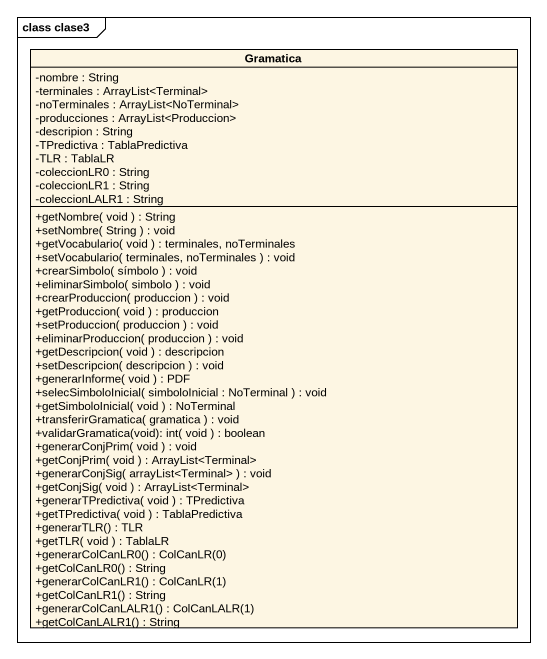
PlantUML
@startuml
mainframe class clase3
hide circle
hide empty members
skinparam classAttributeIconSize 0
class Gramatica {
  -nombre : String
  -terminales : ArrayList<Terminal>
  -noTerminales : ArrayList<NoTerminal>
  -producciones : ArrayList<Produccion>
  -descripion : String
  -TPredictiva : TablaPredictiva
  -TLR : TablaLR
  -coleccionLR0 : String
  -coleccionLR1 : String
  -coleccionLALR1 : String
  +getNombre( void ) : String
  +setNombre( String ) : void
  +getVocabulario( void ) : terminales, noTerminales
  +setVocabulario( terminales, noTerminales ) : void
  +crearSimbolo( símbolo ) : void
  +eliminarSimbolo( simbolo ) : void
  +crearProduccion( produccion ) : void
  +getProduccion( void ) : produccion
  +setProduccion( produccion ) : void
  +eliminarProduccion( produccion ) : void
  +getDescripcion( void ) : descripcion
  +setDescripcion( descripcion ) : void
  +generarInforme( void ) : PDF
  +selecSimboloInicial( simboloInicial : NoTerminal ) : void
  +getSimboloInicial( void ) : NoTerminal
  +transferirGramatica( gramatica ) : void
  +validarGramatica(void): int( void ) : boolean
  +generarConjPrim( void ) : void
  +getConjPrim( void ) : ArrayList<Terminal>
  +generarConjSig( arrayList<Terminal> ) : void
  +getConjSig( void ) : ArrayList<Terminal>
  +generarTPredictiva( void ) : TPredictiva
  +getTPredictiva( void ) : TablaPredictiva
  +generarTLR() : TLR
  +getTLR( void ) : TablaLR
  +generarColCanLR0() : ColCanLR(0)
  +getColCanLR0() : String
  +generarColCanLR1() : ColCanLR(1)
  +getColCanLR1() : String
  +generarColCanLALR1() : ColCanLALR(1)
  +getColCanLALR1() : String
}
@enduml
